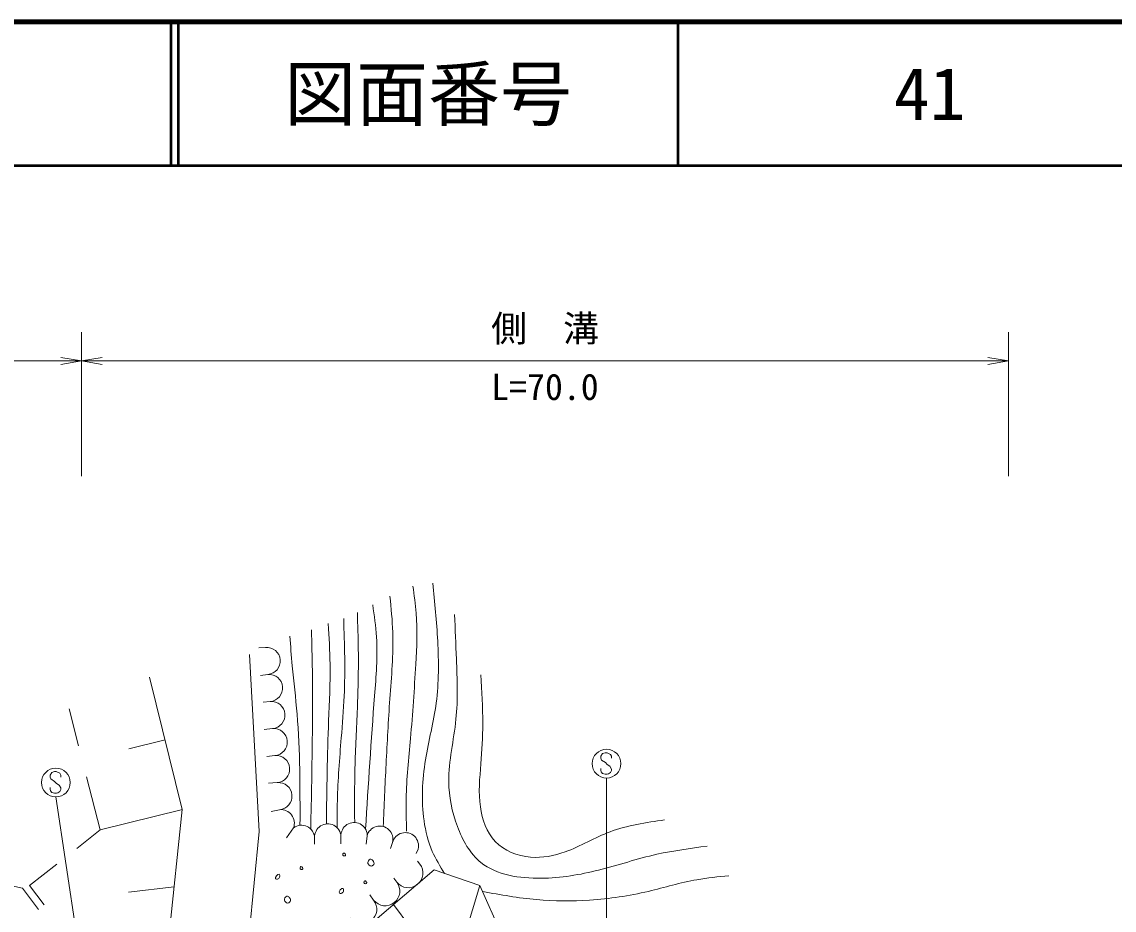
# Model space of a CAD drawing. Units: millimetres, scale not verified. Extents: x 40000 to 680000, y 20000 to 380000.
# Drawn here: x 498380 to 574322, y 318236 to 380000 of the extents above; entities that cross this region are included whole.
import ezdxf
from ezdxf.enums import TextEntityAlignment as Align

# ---------------------------------------------------------------- set-up
doc = ezdxf.new("R2010")
doc.units = ezdxf.units.MM
doc.header["$LTSCALE"] = 1000
for name, color, linetype, lineweight in [('M-BGD', 7, 'Continuous', 13), ('M-STR-STR3', 7, 'Continuous', 13), ('M-STR-STRC', 7, 'Continuous', 13), ('M-TTL', 2, 'Continuous', 140), ('M-TTL-LINE', 7, 'Continuous', 50), ('M-TTL-TXT', 7, 'Continuous', 13)]:
    doc.layers.add(name, color=color, linetype=linetype, lineweight=lineweight)
doc.styles.add('ＭＳ ゴシック', font='')
doc.styles.get('ＭＳ ゴシック').set_extended_font_data('MS Gothic')

# ---------------------------------------------------------------- blocks, each defined once
blk = doc.blocks.new('open_arrow')
at = {"color": 0, "linetype": 'Continuous', "lineweight": -2}
blk.add_lwpolyline([(7.5, 1.25), (0, 0), (7.5, -1.25)], dxfattribs=at)

msp = doc.modelspace()

# ---------------------------------------------------------------- linework, layer by layer
at = {"layer": 'M-BGD'}
for p, q in [((515325, 336503), (514847, 336470)), ((514209, 336000), (514880, 323693)), ((507261, 334435), (509538, 325242)), ((515488, 334623), (514971, 334554)), ((515651, 332742), (515167, 332691)), ((502318, 329669), (501659, 332232)), ((515814, 330862), (515238, 330792)), ((508338, 330085), (505819, 329461)), ((515977, 328982), (515415, 328911)), ((503823, 323816), (502874, 327506)), ((516140, 327102), (515539, 327066)), ((503823, 323816), (509540, 325232)), ((509538, 325242), (508513, 315594)), ((516303, 325221), (515717, 325096)), ((502194, 322531), (503823, 323816)), ((514880, 323693), (513892, 313459)), ((517272, 323960), (516781, 323269)), ((518736, 323273), (518733, 322825)), ((520566, 323366), (520561, 322843)), ((522378, 323396), (522317, 322825)), ((524153, 322941), (524021, 322524)), ((525928, 322486), (525796, 322165)), ((498911, 319943), (500812, 321441)), ((526043, 321441), (525878, 321640)), ((493622, 320815), (498418, 319764)), ((520951, 315850), (527042, 321037)), ((527042, 321037), (530233, 319951)), ((498418, 319764), (499545, 318291)), ((498911, 319943), (499926, 318615)), ((505799, 319497), (508967, 319862)), ((524442, 320185), (524251, 320465)), ((530233, 319951), (528639, 314696)), ((530233, 319951), (539001, 300102)), ((522840, 318930), (522583, 319312)), ((525361, 317091), (524224, 318637))]:
    msp.add_line(p, q, dxfattribs=at)
for centre, radius, start, end in [((515406, 335563), 944, 274.95545, 94.95545), ((515569, 333683), 944, 274.95545, 94.95545), ((515732, 331802), 944, 274.95545, 94.95545), ((515895, 329922), 944, 274.95545, 94.95545), ((516058, 328042), 944, 274.95545, 94.95545), ((516221, 326161), 944, 274.95545, 94.95545), ((516384, 324281), 944, 340.12708, 94.95545), ((521481, 323412), 916, 2.90617, 182.90617), ((517821, 323227), 916, 2.90617, 126.78558), ((519651, 323319), 916, 2.90617, 182.90617), ((523265, 323168), 916, 345.63683, 165.63683), ((525040, 322714), 916, 345.63683, 165.63683), ((525243, 320813), 1018, 218.09114, 38.09114), ((523641, 319558), 1018, 218.09114, 38.09114), ((522039, 318302), 1018, 218.09114, 38.09114)]:
    msp.add_arc(centre, radius, start, end, dxfattribs=at)
for points, knots in [([(525567, 340754), (525658, 340134), (525750, 339514), (525800, 338891), (525893, 337710), (525834, 336518), (525766, 335330), (525668, 333606), (525554, 331890), (525400, 330173), (525275, 328777), (525125, 327380), (525101, 325980), (525088, 325226), (525111, 324471), (525134, 323717)], [0, 0, 0, 0, 1, 1, 1, 2, 2, 2, 3, 3, 3, 4, 4, 4, 5, 5, 5, 5]), ([(527763, 320791), (527457, 321289), (527152, 321788), (526919, 322319), (526624, 322992), (526447, 323719), (526343, 324452), (526145, 325857), (526219, 327287), (526445, 328684), (526660, 330015), (527012, 331318), (527190, 332646), (527379, 334063), (527369, 335510), (527291, 336946), (527218, 338295), (527086, 339635), (526953, 340975)], [0, 0, 0, 0, 1, 1, 1, 2, 2, 2, 3, 3, 3, 4, 4, 4, 5, 5, 5, 6, 6, 6, 6]), ([(523969, 340056), (524055, 339224), (524140, 338393), (524169, 337560), (524222, 336020), (524081, 334476), (523969, 332934), (523859, 331414), (523778, 329895), (523703, 328376), (523633, 326935), (523569, 325494), (523505, 324053)], [0, 0, 0, 0, 1, 1, 1, 2, 2, 2, 3, 3, 3, 4, 4, 4, 4]), ([(521707, 338924), (521735, 338059), (521763, 337194), (521773, 336329), (521789, 334975), (521759, 333622), (521707, 332269), (521653, 330882), (521574, 329496), (521540, 328109), (521509, 326850), (521514, 325589), (521520, 324328)], [0, 0, 0, 0, 1, 1, 1, 2, 2, 2, 3, 3, 3, 4, 4, 4, 4]), ([(522771, 339457), (522880, 338714), (522989, 337972), (523038, 337227), (523125, 335868), (523010, 334500), (522904, 333134), (522664, 330037), (522470, 326952), (522276, 323868)], [0, 0, 0, 0, 1, 1, 1, 2, 2, 2, 3, 3, 3, 3]), ([(528462, 338791), (528507, 337760), (528552, 336729), (528595, 335696), (528652, 334298), (528705, 332897), (528561, 331504), (528412, 330056), (528052, 328618), (528062, 327178), (528070, 326125), (528277, 325071), (528661, 324050), (529021, 323094), (529538, 322166), (530292, 321554), (531388, 320664), (532987, 320439), (534485, 320456), (535878, 320471), (537182, 320695), (538478, 321022), (539829, 321362), (541169, 321814), (542537, 322120), (543689, 322377), (544860, 322531), (546031, 322685)], [0, 0, 0, 0, 1, 1, 1, 2, 2, 2, 3, 3, 3, 4, 4, 4, 5, 5, 5, 6, 6, 6, 7, 7, 7, 8, 8, 8, 9, 9, 9, 9]), ([(519677, 338159), (519736, 337216), (519796, 336274), (519810, 335330), (519829, 334022), (519761, 332713), (519710, 331404), (519617, 329012), (519585, 326621), (519552, 324230)], [0, 0, 0, 0, 1, 1, 1, 2, 2, 2, 3, 3, 3, 3]), ([(520296, 323970), (520298, 324594), (520301, 325217), (520317, 325840), (520354, 327298), (520469, 328753), (520588, 330208), (520667, 331178), (520749, 332148), (520791, 333120), (520869, 334911), (520813, 336707), (520757, 338503)], [0, 0, 0, 0, 1, 1, 1, 2, 2, 2, 3, 3, 3, 4, 4, 4, 4]), ([(517015, 337294), (517066, 336606), (517117, 335918), (517181, 335231), (517285, 334109), (517420, 332991), (517514, 331870), (517728, 329302), (517723, 326719), (517718, 324137)], [0, 0, 0, 0, 1, 1, 1, 2, 2, 2, 3, 3, 3, 3]), ([(518512, 337726), (518538, 336783), (518564, 335841), (518579, 334898), (518600, 333445), (518594, 331992), (518579, 330539), (518555, 328317), (518511, 326097), (518467, 323876)], [0, 0, 0, 0, 1, 1, 1, 2, 2, 2, 3, 3, 3, 3]), ([(530292, 334598), (530361, 333467), (530430, 332336), (530425, 331204), (530420, 330272), (530365, 329339), (530292, 328409), (530214, 327414), (530115, 326422), (530259, 325414), (530383, 324536), (530691, 323646), (531290, 323018), (531909, 322369), (532838, 321999), (533753, 321920), (534575, 321849), (535385, 322012), (536148, 322286), (537228, 322673), (538216, 323282), (539276, 323684), (540479, 324139), (541774, 324327), (543070, 324516)], [0, 0, 0, 0, 1, 1, 1, 2, 2, 2, 3, 3, 3, 4, 4, 4, 5, 5, 5, 6, 6, 6, 7, 7, 7, 8, 8, 8, 8]), ([(520707, 322058), (520693, 322086), (520688, 322118), (520698, 322149), (520707, 322175), (520727, 322201), (520750, 322209), (520786, 322222), (520828, 322192), (520859, 322149), (520887, 322107), (520905, 322054), (520880, 322032), (520869, 322021), (520849, 322017), (520828, 322014), (520793, 322009), (520757, 322005), (520733, 322023), (520722, 322031), (520713, 322044), (520707, 322058)], [0, 0, 0, 0, 1, 1, 1, 2, 2, 2, 3, 3, 3, 4, 4, 4, 5, 5, 5, 6, 6, 6, 7, 7, 7, 7]), ([(517741, 321113), (517728, 321142), (517723, 321174), (517733, 321204), (517741, 321231), (517762, 321257), (517785, 321265), (517821, 321278), (517863, 321247), (517893, 321204), (517922, 321163), (517940, 321109), (517915, 321087), (517904, 321077), (517883, 321073), (517863, 321070), (517827, 321064), (517792, 321060), (517767, 321078), (517756, 321087), (517748, 321099), (517741, 321113)], [0, 0, 0, 0, 1, 1, 1, 2, 2, 2, 3, 3, 3, 4, 4, 4, 5, 5, 5, 6, 6, 6, 7, 7, 7, 7]), ([(522446, 321469), (522408, 321576), (522496, 321757), (522600, 321777), (522659, 321788), (522724, 321747), (522776, 321689), (522853, 321602), (522902, 321476), (522842, 321403), (522835, 321396), (522828, 321389), (522820, 321381), (522774, 321340), (522720, 321294), (522666, 321294), (522612, 321293), (522558, 321338), (522512, 321381), (522484, 321408), (522458, 321435), (522446, 321469)], [0, 0, 0, 0, 1, 1, 1, 2, 2, 2, 3, 3, 3, 4, 4, 4, 5, 5, 5, 6, 6, 6, 7, 7, 7, 7]), ([(516024, 320405), (515942, 320488), (516177, 320800), (516271, 320733), (516292, 320718), (516306, 320685), (516312, 320651), (516327, 320571), (516296, 320493), (516244, 320441), (516218, 320413), (516185, 320393), (516145, 320384), (516101, 320375), (516049, 320380), (516024, 320405)], [0, 0, 0, 0, 1, 1, 1, 2, 2, 2, 3, 3, 3, 4, 4, 4, 5, 5, 5, 5]), ([(530420, 319527), (531664, 319304), (532908, 319080), (534164, 318967), (535389, 318857), (536625, 318852), (537855, 318933), (539235, 319025), (540606, 319225), (541952, 319543), (543072, 319808), (544174, 320154), (545304, 320355), (546041, 320487), (546790, 320557), (547538, 320626)], [0, 0, 0, 0, 1, 1, 1, 2, 2, 2, 3, 3, 3, 4, 4, 4, 5, 5, 5, 5]), ([(520461, 319416), (520379, 319500), (520614, 319812), (520708, 319745), (520729, 319730), (520743, 319696), (520749, 319663), (520764, 319582), (520733, 319505), (520681, 319452), (520655, 319425), (520622, 319404), (520582, 319396), (520538, 319387), (520486, 319391), (520461, 319416)], [0, 0, 0, 0, 1, 1, 1, 2, 2, 2, 3, 3, 3, 4, 4, 4, 5, 5, 5, 5]), ([(522178, 320125), (522165, 320153), (522160, 320185), (522170, 320216), (522179, 320243), (522199, 320268), (522222, 320276), (522258, 320289), (522300, 320259), (522330, 320216), (522359, 320174), (522377, 320121), (522352, 320099), (522341, 320088), (522320, 320084), (522300, 320081), (522264, 320076), (522229, 320072), (522204, 320090), (522194, 320098), (522185, 320111), (522178, 320125)], [0, 0, 0, 0, 1, 1, 1, 2, 2, 2, 3, 3, 3, 4, 4, 4, 5, 5, 5, 6, 6, 6, 7, 7, 7, 7]), ([(516647, 318899), (516609, 319006), (516697, 319187), (516801, 319207), (516860, 319218), (516925, 319177), (516977, 319119), (517054, 319032), (517103, 318906), (517043, 318833), (517036, 318826), (517029, 318819), (517021, 318811), (516976, 318770), (516921, 318724), (516867, 318724), (516813, 318723), (516759, 318768), (516713, 318811), (516685, 318839), (516660, 318865), (516647, 318899)], [0, 0, 0, 0, 1, 1, 1, 2, 2, 2, 3, 3, 3, 4, 4, 4, 5, 5, 5, 6, 6, 6, 7, 7, 7, 7])]:
    msp.add_open_spline(points, degree=3, knots=knots, dxfattribs=at)
at = {"layer": 'M-STR-STR3'}
for p, q in [((502527, 348419), (502527, 358419)), ((566985, 348419), (566985, 358419)), ((474832, 356419), (502527, 356419)), ((502527, 356419), (566985, 356419))]:
    msp.add_line(p, q, dxfattribs=at)
at = {"layer": 'M-STR-STRC'}
for p, q in [((538749, 329120), (538625, 328935)), ((538625, 328935), (538628, 328804)), ((538941, 329185), (538749, 329120)), ((539063, 329183), (538941, 329185)), ((539313, 329064), (539063, 329183)), ((539376, 328933), (539313, 329064)), ((539376, 328804), (539376, 328933)), ((538628, 327956), (538625, 328077)), ((538628, 328804), (538691, 328675)), ((538691, 328675), (538947, 328493)), ((538947, 328493), (539076, 328361)), ((539076, 328361), (539255, 328245)), ((539255, 328245), (539381, 328045)), ((500463, 327805), (500339, 327620)), ((500339, 327620), (500341, 327489)), ((500341, 327489), (500405, 327360)), ((500405, 327360), (500660, 327178)), ((500655, 327871), (500463, 327805)), ((500776, 327868), (500655, 327871)), ((501026, 327749), (500776, 327868)), ((501089, 327618), (501026, 327749)), ((501089, 327489), (501089, 327618)), ((538668, 327853), (538628, 327956)), ((538752, 327742), (538668, 327853)), ((538939, 327682), (538752, 327742)), ((539073, 327682), (538939, 327682)), ((539030, 295001), (539030, 327423)), ((539173, 327711), (539073, 327682)), ((539315, 327803), (539173, 327711)), ((539376, 327935), (539315, 327803)), ((539381, 328045), (539376, 327935)), ((500341, 326641), (500339, 326762)), ((500381, 326538), (500341, 326641)), ((500660, 327178), (500789, 327046)), ((500789, 327046), (500968, 326930)), ((500968, 326930), (501095, 326730)), ((501089, 326620), (501029, 326488)), ((501095, 326730), (501089, 326620)), ((500465, 326427), (500381, 326538)), ((500652, 326367), (500465, 326427)), ((500787, 326367), (500652, 326367)), ((502746, 312883), (500743, 326108)), ((500887, 326396), (500787, 326367)), ((501029, 326488), (500887, 326396))]:
    msp.add_line(p, q, dxfattribs=at)
for centre in [(539033, 328423), (500746, 327108)]:
    msp.add_circle(centre, 1000, dxfattribs=at)
at = {"layer": 'M-TTL'}
msp.add_line((680000, 380000), (40000, 380000), dxfattribs=at)
at = {"layer": 'M-TTL-LINE'}
for p, q in [((508747, 380000), (508747, 370000)), ((509247, 380000), (509247, 370000)), ((543997, 380000), (543997, 370000)), ((40000, 370000), (680000, 370000))]:
    msp.add_line(p, q, dxfattribs=at)

# ---------------------------------------------------------------- block references
at = {"layer": 'M-STR-STR3', "xscale": 193, "yscale": 193, "rotation": 180}
for p in [(502527, 356419), (566985, 356419)]:
    msp.add_blockref('open_arrow', p, dxfattribs=at)
at = {"layer": 'M-STR-STR3', "xscale": 193, "yscale": 193}
msp.add_blockref('open_arrow', (502527, 356419), dxfattribs=at)

# ---------------------------------------------------------------- texts
at = {"layer": 'M-STR-STR3', "style": 'ＭＳ ゴシック'}
for s, p in [('側\u3000溝', (531006, 357215)), ('L=70.0', (531006, 353156))]:
    msp.add_text(s, height=1833, dxfattribs=at).set_placement(p, align=Align.BOTTOM_LEFT)
at = {"layer": 'M-TTL-TXT', "style": 'ＭＳ ゴシック'}
for s, p in [('図面番号', (526622, 375000)), ('41', (561497, 375000))]:
    msp.add_text(s, height=3666, dxfattribs=at).set_placement(p, align=Align.MIDDLE_CENTER)

doc.saveas('drawing.dxf')
